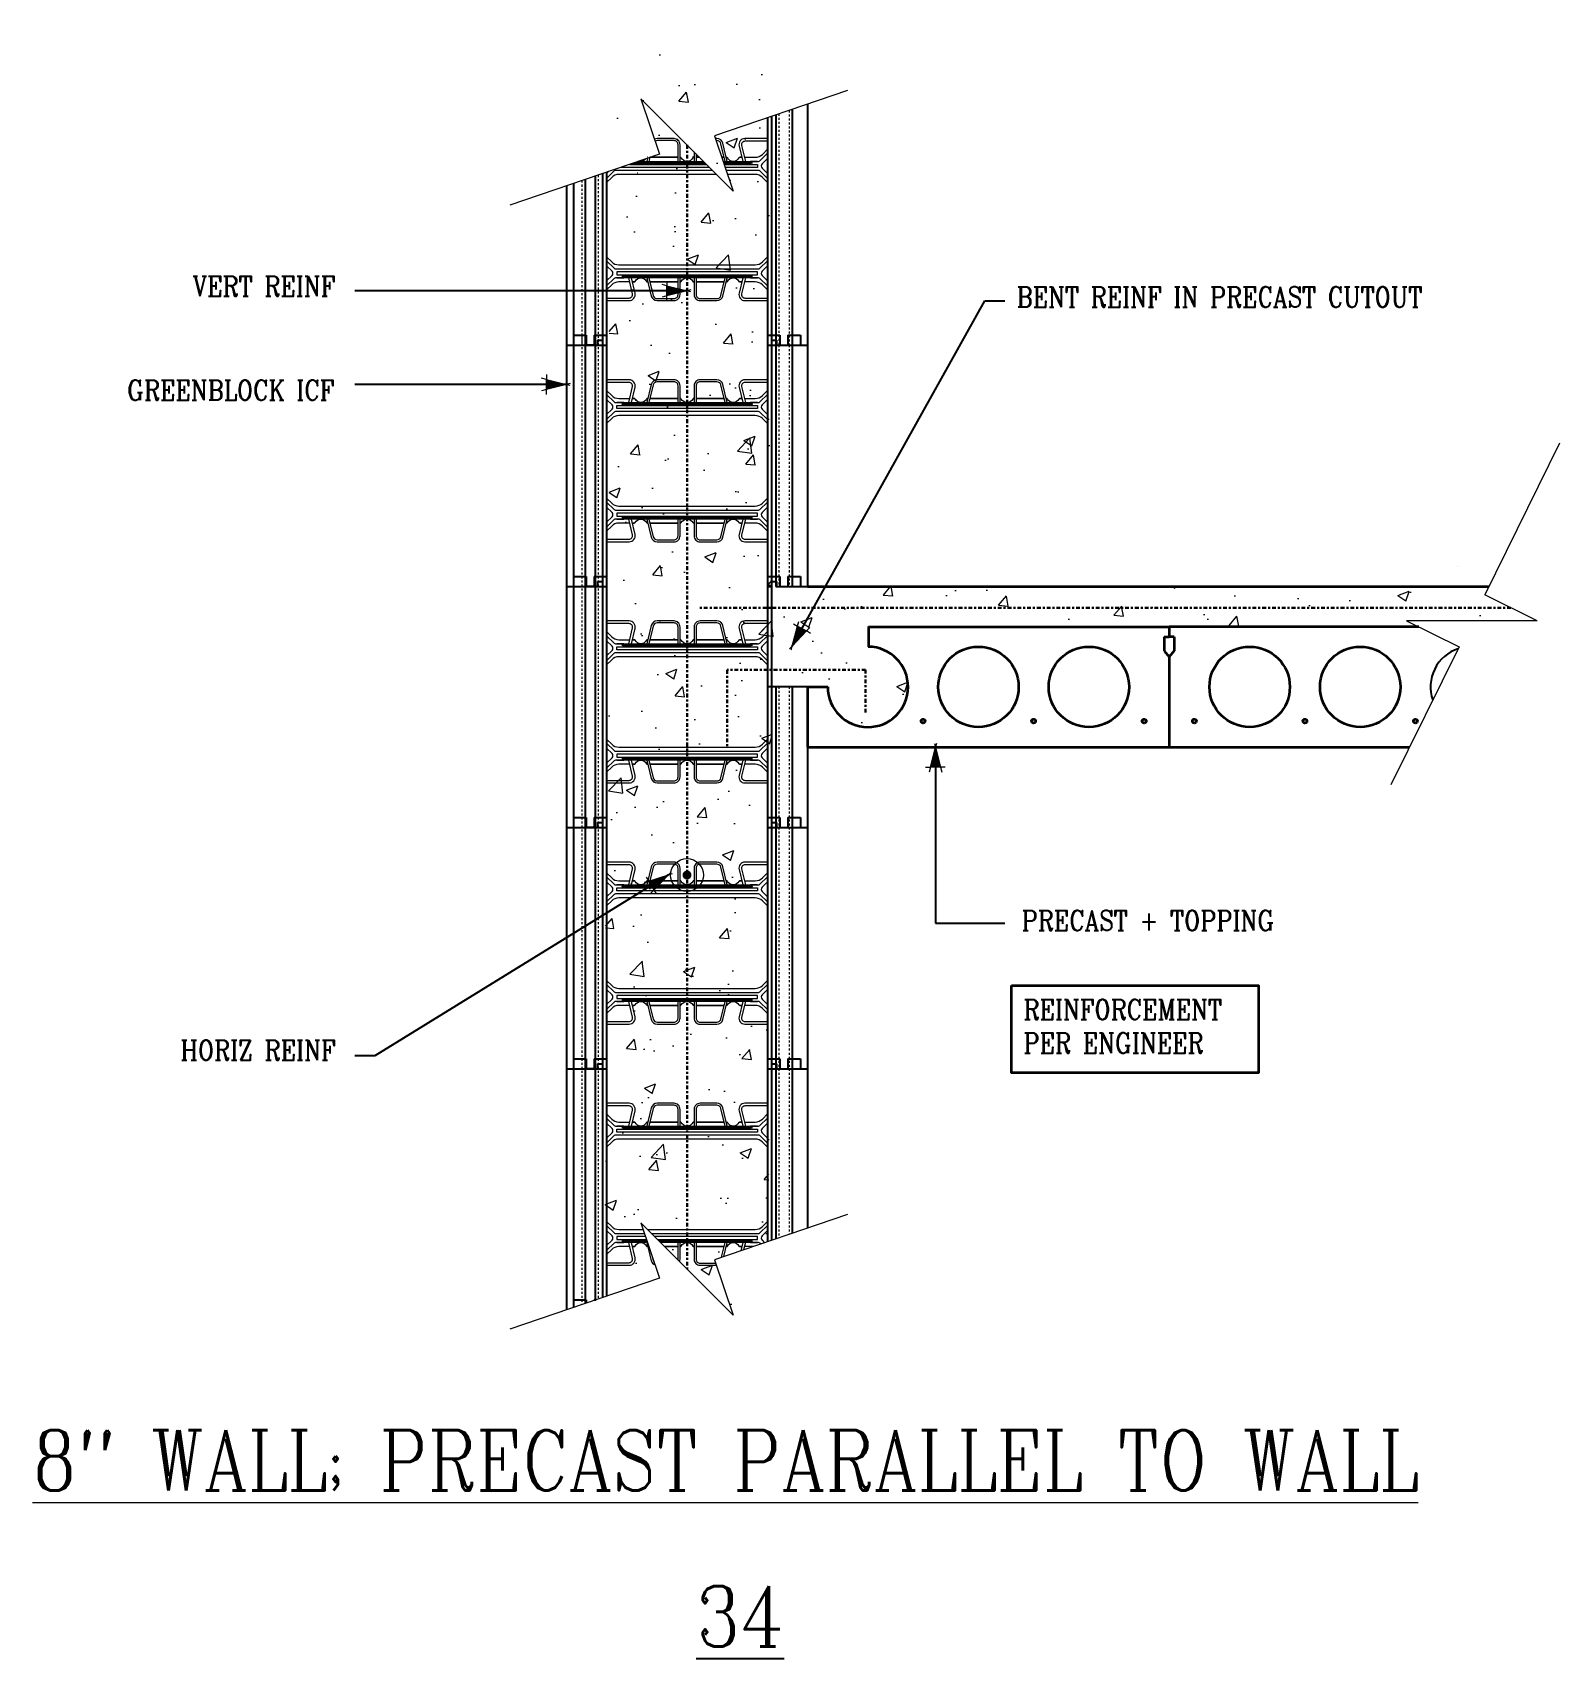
# Model space of a CAD drawing. Header units: inches. Extents: x -212.5 to -136.5, y 341.2 to 422.1.
import ezdxf

# ---------------------------------------------------------------- set-up
doc = ezdxf.new("R2010")
doc.units = ezdxf.units.IN
doc.header["$MEASUREMENT"] = 0
for name, pattern in [('CENTER', [2, 1.25, -0.25, 0.25, -0.25]), ('DASHED2', [0.375, 0.25, -0.125]), ('HIDDEN', [0.375, 0.25, -0.125])]:
    doc.linetypes.add(name, pattern=pattern)
doc.layers.get('Defpoints').update_dxf_attribs({"color": 252})
for name, color, linetype, lineweight in [('A2 Hatch', 8, 'Continuous', 9), ('A4 medium', 7, 'Continuous', 35), ('DETAILS', 7, 'Continuous', 13), ('DIM', 3, 'Continuous', 13), ('REBAR', 2, 'CENTER', 30)]:
    doc.layers.add(name, color=color, linetype=linetype, lineweight=lineweight)
doc.styles.add('ARCTEXT', font='arctext.shx', dxfattribs={"width": 0.85})
doc.styles.add('RomanC', font='romanc.shx', dxfattribs={"width": 0.85, "height": 5})
doc.dimstyles.new('ARCTEXT1-4', dxfattribs={"dimtxt": 4, "dimasz": 2, "dimexe": 2, "dimexo": 2, "dimgap": 2, "dimtad": 1, "dimdec": 4, "dimzin": 3, "dimdsep": 46, "dimlunit": 4, "dimtxsty": 'ARCTEXT', "dimblk": 'ARCHTICK', "dimcen": 2, "dimaunit": 1, "dimadec": 0, "dimazin": 0, "dimtfac": 1, "dimtdec": 4, "dimtmove": 2, "dimatfit": 3, "dimldrblk": 'arrow', "dimfxl": 0, "dimtolj": 1, "dimtzin": 0, "dimarcsym": 0})
pattern_1 = [(50, (-6709.4307, 2209.533), (5.7380815, -0.502017), [0.6, -6.6]), (355, (-6709.431, 2209.533), (-1.1100107, 6.017537), [0.48, -5.28]), (100.4514, (-6708.9526, 2209.491), (4.628075, 5.5155163), [0.5099215, -5.609137]), (46.1842, (-6709.431, 2211.133), (8.5379284, -1.324152), [0.9, -9.9]), (96.6356, (-6708.719, 2211.023), (7.477302, 7.792943), [0.764882, -8.413704]), (351.1842, (-6709.431, 2211.133), (7.477296, 7.792949), [0.72, -7.92]), (21, (-6708.6307, 2210.733), (4.7752564, -3.220951), [0.6, -6.6]), (326, (-6708.631, 2210.733), (1.9465227, 5.8012004), [0.48, -5.28]), (71.4514, (-6708.233, 2210.4646), (6.721781, 2.580244), [0.5099215, -5.609137]), (37.5, (-6709.4307, 2209.533), (0.09727884, 2.6631508), [0, -5.216, 0, -5.36, 0, -5.3]), (7.5, (-6709.4307, 2209.533), (2.1045563, 3.1552937), [0, -3.056, 0, -5.096, 0, -2.02]), (327.5, (-6711.2147, 2209.533), (4.2705795, -0.180439), [0, -2, 0, -6.24, 0, -8.28]), (317.5, (-6712.0147, 2209.533), (4.6654894, 0.8008399), [0, -2.6, 0, -4.144, 0, -5.88])]

# ---------------------------------------------------------------- blocks, each defined once
blk = doc.blocks.new('_ArchTick')
at = {"color": 0, "linetype": 'ByBlock', "const_width": 0.15}
blk.add_lwpolyline([(-0.5, -0.5), (0.5, 0.5)], dxfattribs=at)
blk = doc.blocks.new('arrow')
at = {"layer": 'DIM'}
blk.add_hatch(color=253, dxfattribs=at).paths.add_polyline_path([(-2, 0.5), (-2, -0.5), (0, 0)])
at = {"layer": 'DIM', "lineweight": 9}
for points in [[(-2, 0.98), (-2, 0.5), (-2.47, 0.62)], [(0.37, 0.09), (0, 0)], [(0.37, -0.09), (0, 0)], [(-2, -0.98), (-2, -0.5), (-2.47, -0.62)]]:
    blk.add_lwpolyline(points, dxfattribs=at)
at = {"layer": 'DIM', "lineweight": 15}
blk.add_lwpolyline([(0, 0), (-2, -0.5), (-2, 0.5), (0, 0)], dxfattribs=at)

msp = doc.modelspace()

# ---------------------------------------------------------------- hatches: boundary and pattern name
at = {"layer": 'A2 Hatch', "ltscale": 0.15}
h = msp.add_hatch(dxfattribs=at)
h.set_pattern_fill('AR-CONC', color=256, scale=0.8, style=0)
h.set_pattern_definition(pattern_1)
h.paths.add_polyline_path([(-183.807, 385.904), (-175.736, 385.904), (-175.612, 421.267), (-178.482, 420.293), (-177.546, 417.533), (-182.142, 422.129), (-181.206, 419.369), (-183.812, 418.486)])
h = msp.add_hatch(dxfattribs=at)
h.set_pattern_fill('AR-CONC', color=256, scale=0.8, style=0)
h.set_pattern_definition(pattern_1)
h.paths.add_polyline_path([(-175.87, 394.569), (-183.942, 394.569), (-184.066, 359.206), (-181.196, 360.179), (-182.132, 362.939), (-177.535, 358.343), (-178.472, 361.103), (-175.866, 361.987)])
h = msp.add_hatch(dxfattribs=at)
h.set_pattern_fill('AR-CONC', color=256, scale=0.8, style=0)
h.set_pattern_definition(pattern_1)
edge = h.paths.add_edge_path()
edge.add_line((-175.742, 394.569), (-175.742, 389.569))
edge.add_line((-175.742, 394.569), (-140.039, 394.569))
edge.add_line((-175.742, 389.569), (-173.942, 389.569))
edge.add_line((-173.942, 389.569), (-172.942, 389.569))
edge.add_arc((-170.942, 389.569), 2, 180, 449.35394)
edge.add_line((-170.919, 392.569), (-170.919, 391.569))
edge.add_line((-170.919, 392.558), (-155.942, 392.558))
edge.add_line((-143.524, 392.558), (-155.942, 392.558))
edge.add_line((-144.133, 392.858), (-143.524, 392.558))
edge.add_line((-137.633, 392.858), (-144.133, 392.858))
edge.add_line((-140.246, 394.148), (-137.633, 392.858))
edge.add_line((-140.039, 394.569), (-140.246, 394.148))
h = msp.add_hatch(color=256, dxfattribs=at)
edge = h.paths.add_edge_path()
edge.add_arc((-179.942, 380.208), 0.224, 0, 360)

# ---------------------------------------------------------------- linework, layer by layer
at = {"color": 1}
for p, q in [((-174.707, 418.309), (-174.707, 406.569)), ((-173.942, 418.569), (-173.942, 406.569)), ((-175.942, 417.891), (-175.942, 406.569)), ((-175.742, 417.958), (-175.742, 406.569)), ((-175.527, 418.031), (-175.527, 406.569)), ((-184.142, 415.11), (-184.142, 406.569)), ((-183.942, 415.177), (-183.942, 406.569)), ((-185.942, 414.499), (-185.942, 406.569)), ((-185.592, 414.618), (-185.592, 406.569)), ((-185.017, 414.813), (-185.017, 406.569)), ((-184.517, 414.982), (-184.517, 406.569)), ((-185.592, 407.069), (-184.967, 407.069)), ((-185.592, 407.069), (-185.592, 394.569)), ((-185.017, 407.069), (-185.017, 394.569)), ((-184.967, 407.069), (-184.967, 406.569)), ((-184.567, 407.069), (-184.567, 406.569)), ((-184.567, 407.069), (-183.942, 407.069)), ((-184.517, 407.069), (-184.517, 394.569)), ((-183.942, 407.069), (-183.942, 394.569)), ((-175.942, 407.069), (-175.942, 394.569)), ((-175.942, 407.069), (-175.317, 407.069)), ((-175.317, 407.069), (-175.317, 406.569)), ((-174.917, 407.069), (-174.917, 406.569)), ((-174.917, 407.069), (-174.292, 407.069)), ((-174.292, 407.069), (-174.292, 406.569)), ((-185.942, 406.569), (-183.942, 406.569)), ((-185.942, 406.569), (-185.942, 394.569)), ((-185.942, 406.569), (-184.392, 406.569)), ((-184.517, 406.569), (-185.017, 406.569)), ((-184.392, 406.819), (-184.392, 406.569)), ((-184.392, 406.819), (-184.142, 406.819)), ((-184.142, 406.819), (-184.142, 394.569)), ((-184.142, 406.569), (-183.942, 406.569)), ((-175.942, 406.569), (-173.942, 406.569)), ((-175.942, 406.569), (-175.742, 406.569)), ((-175.742, 406.819), (-175.742, 394.569)), ((-175.742, 406.819), (-175.492, 406.819)), ((-175.527, 406.569), (-173.942, 406.569)), ((-175.527, 406.569), (-175.527, 394.569)), ((-175.492, 406.819), (-175.492, 406.569)), ((-174.707, 406.569), (-174.707, 394.569)), ((-173.942, 406.569), (-173.942, 394.569)), ((-185.592, 395.069), (-184.967, 395.069)), ((-185.592, 395.069), (-184.967, 395.069)), ((-185.592, 395.069), (-185.592, 382.569)), ((-185.017, 395.069), (-185.017, 382.569)), ((-184.967, 395.069), (-184.967, 394.569)), ((-184.967, 395.069), (-184.967, 394.569)), ((-184.567, 395.069), (-184.567, 394.569)), ((-184.567, 395.069), (-183.942, 395.069)), ((-184.567, 395.069), (-184.567, 394.569)), ((-184.567, 395.069), (-183.942, 395.069)), ((-184.517, 395.069), (-184.517, 382.569)), ((-184.392, 394.819), (-184.392, 394.569)), ((-184.392, 394.819), (-184.142, 394.819)), ((-184.392, 394.819), (-184.392, 394.569)), ((-184.392, 394.819), (-184.142, 394.819)), ((-184.142, 394.819), (-184.142, 382.569)), ((-183.942, 395.069), (-183.942, 394.569)), ((-183.942, 395.069), (-183.942, 382.569)), ((-175.942, 395.069), (-175.942, 382.569)), ((-175.942, 395.069), (-175.317, 395.069)), ((-175.742, 394.819), (-175.742, 382.569)), ((-175.742, 394.819), (-175.492, 394.819)), ((-175.492, 394.819), (-175.492, 394.569)), ((-175.317, 395.069), (-175.317, 394.569)), ((-174.917, 395.069), (-174.917, 394.569)), ((-174.917, 395.069), (-174.292, 395.069)), ((-174.292, 395.069), (-174.292, 394.569)), ((-185.942, 394.569), (-183.942, 394.569)), ((-185.942, 394.569), (-183.942, 394.569)), ((-185.942, 394.569), (-184.392, 394.569)), ((-185.942, 394.569), (-185.942, 382.569)), ((-185.942, 394.569), (-184.392, 394.569)), ((-184.517, 394.569), (-185.017, 394.569)), ((-184.517, 394.569), (-185.017, 394.569)), ((-184.142, 394.569), (-183.942, 394.569)), ((-184.142, 394.569), (-183.942, 394.569)), ((-175.942, 394.569), (-175.742, 394.569)), ((-175.527, 394.569), (-173.942, 394.569)), ((-173.942, 389.569), (-175.942, 389.569)), ((-175.527, 389.569), (-175.527, 382.569)), ((-174.707, 389.569), (-174.707, 382.569)), ((-173.942, 389.569), (-173.942, 382.569)), ((-185.592, 383.069), (-184.967, 383.069)), ((-185.592, 383.069), (-185.592, 370.569)), ((-185.592, 383.069), (-184.967, 383.069)), ((-185.017, 383.069), (-185.017, 370.569)), ((-184.967, 383.069), (-184.967, 382.569)), ((-184.967, 383.069), (-184.967, 382.569)), ((-184.567, 383.069), (-184.567, 382.569)), ((-184.567, 383.069), (-183.942, 383.069)), ((-184.567, 383.069), (-184.567, 382.569)), ((-184.567, 383.069), (-183.942, 383.069)), ((-184.517, 383.069), (-184.517, 370.569)), ((-184.392, 382.819), (-184.392, 382.569)), ((-184.392, 382.819), (-184.142, 382.819)), ((-184.392, 382.819), (-184.392, 382.569)), ((-184.392, 382.819), (-184.142, 382.819)), ((-184.142, 382.819), (-184.142, 370.569)), ((-183.942, 383.069), (-183.942, 370.569)), ((-175.942, 383.069), (-175.942, 370.569)), ((-175.942, 383.069), (-175.317, 383.069)), ((-175.942, 383.069), (-175.317, 383.069)), ((-175.742, 382.819), (-175.742, 370.569)), ((-175.742, 382.819), (-175.492, 382.819)), ((-175.742, 382.819), (-175.492, 382.819)), ((-175.492, 382.819), (-175.492, 382.569)), ((-175.492, 382.819), (-175.492, 382.569)), ((-175.317, 383.069), (-175.317, 382.569)), ((-175.317, 383.069), (-175.317, 382.569)), ((-174.917, 383.069), (-174.917, 382.569)), ((-174.917, 383.069), (-174.292, 383.069)), ((-174.917, 383.069), (-174.917, 382.569)), ((-174.917, 383.069), (-174.292, 383.069)), ((-174.292, 383.069), (-174.292, 382.569)), ((-174.292, 383.069), (-174.292, 382.569)), ((-185.942, 382.569), (-183.942, 382.569)), ((-185.942, 382.569), (-185.942, 370.569)), ((-185.942, 382.569), (-184.392, 382.569)), ((-185.942, 382.569), (-183.942, 382.569)), ((-185.942, 382.569), (-184.392, 382.569)), ((-184.517, 382.569), (-185.017, 382.569)), ((-184.517, 382.569), (-185.017, 382.569)), ((-184.142, 382.569), (-183.942, 382.569)), ((-184.142, 382.569), (-183.942, 382.569)), ((-175.942, 382.569), (-173.942, 382.569)), ((-175.942, 382.569), (-175.742, 382.569)), ((-175.942, 382.569), (-173.942, 382.569)), ((-175.942, 382.569), (-175.742, 382.569)), ((-175.527, 382.569), (-173.942, 382.569)), ((-175.527, 382.569), (-175.527, 370.569)), ((-175.527, 382.569), (-173.942, 382.569)), ((-174.707, 382.569), (-174.707, 370.569)), ((-173.942, 382.569), (-173.942, 370.569)), ((-185.942, 370.569), (-183.942, 370.569)), ((-185.942, 370.569), (-185.942, 358.569)), ((-185.942, 370.569), (-184.392, 370.569)), ((-185.592, 371.069), (-184.967, 371.069)), ((-185.592, 371.069), (-185.592, 358.688)), ((-185.017, 371.069), (-185.017, 358.883)), ((-184.517, 370.569), (-185.017, 370.569)), ((-184.967, 371.069), (-184.967, 370.569)), ((-184.567, 371.069), (-184.567, 370.569)), ((-184.567, 371.069), (-183.942, 371.069)), ((-184.517, 371.069), (-184.517, 359.052)), ((-184.392, 370.819), (-184.392, 370.569)), ((-184.392, 370.819), (-184.142, 370.819)), ((-184.142, 370.819), (-184.142, 359.179)), ((-184.142, 370.569), (-183.942, 370.569)), ((-183.942, 371.069), (-183.942, 359.247)), ((-175.942, 371.069), (-175.942, 361.96)), ((-175.942, 371.069), (-175.317, 371.069)), ((-175.942, 370.569), (-173.942, 370.569)), ((-175.942, 370.569), (-175.742, 370.569)), ((-175.742, 370.819), (-175.742, 362.028)), ((-175.742, 370.819), (-175.492, 370.819)), ((-175.527, 370.569), (-173.942, 370.569)), ((-175.527, 370.569), (-175.527, 362.101)), ((-175.492, 370.819), (-175.492, 370.569)), ((-175.317, 371.069), (-175.317, 370.569)), ((-174.917, 371.069), (-174.917, 370.569)), ((-174.917, 371.069), (-174.292, 371.069)), ((-174.707, 370.569), (-174.707, 362.379)), ((-174.292, 371.069), (-174.292, 370.569)), ((-173.942, 370.569), (-173.942, 362.639)), ((-185.592, 359.069), (-184.967, 359.069)), ((-184.967, 359.069), (-184.967, 358.9)), ((-184.567, 359.069), (-184.567, 359.035)), ((-184.567, 359.069), (-184.467, 359.069))]:
    msp.add_line(p, q, dxfattribs=at)
at = {"color": 1, "linetype": 'HIDDEN', "ltscale": 0.02}
for p, q in [((-185.592, 407.069), (-184.967, 407.069)), ((-184.967, 407.069), (-184.967, 406.569)), ((-184.567, 407.069), (-184.567, 406.569)), ((-184.567, 407.069), (-183.942, 407.069)), ((-175.942, 407.069), (-175.317, 407.069)), ((-175.317, 407.069), (-175.317, 406.569)), ((-174.917, 407.069), (-174.917, 406.569)), ((-174.917, 407.069), (-174.292, 407.069)), ((-174.292, 407.069), (-174.292, 406.569)), ((-185.592, 395.069), (-184.967, 395.069)), ((-185.592, 395.069), (-185.592, 394.569)), ((-185.592, 395.069), (-184.967, 395.069)), ((-184.967, 395.069), (-184.967, 394.569)), ((-184.967, 395.069), (-184.967, 394.569)), ((-184.567, 395.069), (-184.567, 394.569)), ((-184.567, 395.069), (-183.942, 395.069)), ((-184.567, 395.069), (-184.567, 394.569)), ((-184.567, 395.069), (-183.942, 395.069)), ((-185.592, 383.069), (-184.967, 383.069)), ((-185.592, 383.069), (-184.967, 383.069)), ((-184.967, 383.069), (-184.967, 382.569)), ((-184.967, 383.069), (-184.967, 382.569)), ((-184.567, 383.069), (-184.567, 382.569)), ((-184.567, 383.069), (-183.942, 383.069)), ((-184.567, 383.069), (-184.567, 382.569)), ((-184.567, 383.069), (-183.942, 383.069)), ((-175.942, 383.069), (-175.317, 383.069)), ((-175.942, 383.069), (-175.317, 383.069)), ((-175.317, 383.069), (-175.317, 382.569)), ((-175.317, 383.069), (-175.317, 382.569)), ((-174.917, 383.069), (-174.917, 382.569)), ((-174.917, 383.069), (-174.292, 383.069)), ((-174.917, 383.069), (-174.917, 382.569)), ((-174.917, 383.069), (-174.292, 383.069)), ((-174.292, 383.069), (-174.292, 382.569)), ((-174.292, 383.069), (-174.292, 382.569)), ((-185.592, 371.069), (-184.967, 371.069)), ((-184.967, 371.069), (-184.967, 370.569)), ((-184.567, 371.069), (-184.567, 370.569)), ((-184.567, 371.069), (-183.942, 371.069)), ((-175.942, 371.069), (-175.317, 371.069)), ((-175.317, 371.069), (-175.317, 370.569)), ((-174.917, 371.069), (-174.917, 370.569)), ((-174.917, 371.069), (-174.292, 371.069)), ((-174.292, 371.069), (-174.292, 370.569)), ((-185.592, 359.069), (-184.967, 359.069)), ((-184.967, 359.069), (-184.967, 358.9)), ((-184.567, 359.069), (-184.567, 359.035)), ((-184.567, 359.069), (-184.467, 359.069))]:
    msp.add_line(p, q, dxfattribs=at)
at = {"ltscale": 0.15}
for p, q in [((-184.967, 406.569), (-184.567, 406.569)), ((-184.967, 394.569), (-184.567, 394.569)), ((-184.967, 394.569), (-184.567, 394.569)), ((-184.967, 382.569), (-184.567, 382.569)), ((-184.967, 382.569), (-184.567, 382.569)), ((-184.967, 370.569), (-184.567, 370.569))]:
    msp.add_line(p, q, dxfattribs=at)
msp.add_arc((-140.942, 389.569), 2, 108.28713, 199.18084, dxfattribs=at)
at = {"layer": 'A2 Hatch', "linetype": 'DASHED2', "ltscale": 0.15}
for p, q in [((-175.367, 418.086), (-175.367, 406.569)), ((-174.867, 418.255), (-174.867, 406.569)), ((-185.177, 414.759), (-185.177, 406.569)), ((-184.357, 415.037), (-184.357, 406.569)), ((-185.177, 407.069), (-185.177, 394.569)), ((-184.357, 407.069), (-184.357, 394.569)), ((-175.367, 406.569), (-175.367, 394.569)), ((-174.867, 406.569), (-174.867, 394.569)), ((-185.177, 395.069), (-185.177, 382.569)), ((-184.357, 395.069), (-184.357, 382.569)), ((-175.367, 389.569), (-175.367, 382.569)), ((-174.867, 389.569), (-174.867, 382.569)), ((-185.177, 383.069), (-185.177, 370.569)), ((-184.357, 383.069), (-184.357, 370.569)), ((-175.367, 382.569), (-175.367, 370.569)), ((-174.867, 382.569), (-174.867, 370.569)), ((-185.177, 371.069), (-185.177, 358.828)), ((-184.357, 371.069), (-184.357, 359.106)), ((-175.367, 370.569), (-175.367, 362.155)), ((-174.867, 370.569), (-174.867, 362.325))]:
    msp.add_line(p, q, dxfattribs=at)
at = {"layer": 'A2 Hatch', "ltscale": 0.15}
msp.add_circle((-179.942, 380.208), 0.816, dxfattribs=at)
at = {"layer": 'A4 medium', "ltscale": 0.15}
for p, q in [((-141.615, 395.569), (-141.615, 395.569)), ((-173.942, 394.569), (-140.039, 394.569)), ((-170.919, 392.569), (-170.919, 391.569)), ((-170.919, 392.558), (-155.942, 392.558)), ((-155.942, 392.558), (-155.942, 392.058)), ((-143.524, 392.558), (-155.942, 392.558)), ((-155.942, 392.558), (-155.942, 392.058)), ((-156.192, 392.058), (-155.942, 392.058)), ((-156.192, 392.058), (-156.192, 391.369)), ((-155.692, 392.058), (-155.942, 392.058)), ((-155.692, 392.058), (-155.692, 391.369)), ((-156.192, 391.369), (-155.942, 391.069)), ((-155.692, 391.369), (-155.942, 391.069)), ((-155.942, 391.069), (-155.942, 386.569)), ((-155.942, 391.069), (-155.942, 386.569)), ((-173.942, 389.569), (-172.942, 389.569)), ((-173.942, 389.569), (-173.942, 386.569)), ((-173.942, 386.569), (-143.987, 386.569))]:
    msp.add_line(p, q, dxfattribs=at)
msp.add_lwpolyline([(-163.798, 374.703), (-151.503, 374.703), (-151.503, 370.361), (-163.798, 370.361)], close=True, dxfattribs=at)
for centre, radius in [((-165.442, 389.569), 2), ((-159.942, 389.569), 2), ((-151.942, 389.569), 2), ((-146.442, 389.569), 2), ((-168.192, 387.867), 0.1), ((-162.692, 387.867), 0.1), ((-157.192, 387.867), 0.1), ((-154.692, 387.867), 0.1), ((-149.192, 387.867), 0.1), ((-143.692, 387.867), 0.1)]:
    msp.add_circle(centre, radius, dxfattribs=at)
msp.add_arc((-170.942, 389.569), 2, 180, 89.35394, dxfattribs=at)
at = {"layer": 'DETAILS', "color": 6, "lineweight": 20}
for p, q in [((-179.493, 415.919), (-179.326, 415.919)), ((-179.326, 415.919), (-179.493, 415.919)), ((-178.093, 415.919), (-178.214, 415.919)), ((-178.214, 415.919), (-178.093, 415.919)), ((-180.39, 361.719), (-181.057, 361.719)), ((-181.057, 361.719), (-180.39, 361.719))]:
    msp.add_line(p, q, dxfattribs=at)
for points in [[(-180.29, 415.719), (-180.29, 416.549, 0.414214), (-180.59, 416.849), (-181.432, 416.849, 0.108366), (-181.558, 416.821, 0.108366)], [(-180.39, 415.719), (-180.39, 416.549, 0.414214), (-180.59, 416.749), (-181.432, 416.749, 0.121733), (-181.525, 416.726, 0.121733)], [(-177.942, 415.719), (-178.159, 416.619, 0.346495), (-178.451, 416.849), (-178.53, 416.849)], [(-178.045, 415.719), (-178.257, 416.596, 0.346495), (-178.451, 416.749), (-178.496, 416.749)], [(-175.942, 416.849), (-177.062, 416.849, 0.485338), (-177.354, 416.479), (-177.171, 415.719)], [(-175.942, 416.719), (-177.062, 416.719, 0.485338), (-177.228, 416.509), (-177.037, 415.719), (-176.441, 415.719), (-176.691, 415.719), (-176.791, 415.719)], [(-182.345, 415.719), (-179.942, 415.719, -0.279322), (-180.227, 415.892, 0.279322), (-180.272, 415.919)], [(-179.611, 415.919, 0.279322), (-179.656, 415.892, -0.279322), (-179.942, 415.719), (-179.126, 415.719)], [(-178.146, 415.719), (-176.382, 415.719, 0.198912), (-176.312, 415.748), (-175.942, 416.118)], [(-177.312, 415.919), (-177.219, 415.919), (-177.312, 415.919, 0.279322), (-177.356, 415.892, -0.605918), (-177.928, 415.892, 0.279322), (-177.972, 415.919)], [(-177.085, 415.919), (-176.548, 415.919, 0.198912), (-176.194, 416.065), (-175.942, 416.318)], [(-175.942, 415.868), (-176.21, 415.6, 0.414214), (-176.21, 415.388), (-175.942, 415.119)], [(-178.676, 415.269), (-179.942, 415.269), (-183.501, 415.269, 0.198912), (-183.571, 415.24), (-183.942, 414.869)], [(-178.476, 415.069), (-179.942, 415.069), (-183.335, 415.069, 0.198912), (-183.689, 414.922), (-183.942, 414.669)], [(-181.989, 415.839, -0.291642), (-182.318, 415.728)], [(-178.112, 415.619), (-176.791, 415.619), (-176.693, 415.641, 0.780776), (-176.693, 415.647), (-176.791, 415.669), (-178.129, 415.669)], [(-175.942, 414.869), (-176.312, 415.24, 0.198912), (-176.382, 415.269), (-177.994, 415.269)], [(-175.942, 414.669), (-176.194, 414.922, 0.198912), (-176.548, 415.069), (-177.926, 415.069)], [(-183.942, 410.968), (-183.689, 410.715, 0.198912), (-183.335, 410.569), (-179.942, 410.569), (-176.548, 410.569, 0.198912), (-176.194, 410.715), (-175.942, 410.968)], [(-183.942, 410.768), (-183.571, 410.398, 0.198912), (-183.501, 410.369), (-179.942, 410.369), (-176.382, 410.369, 0.198912), (-176.312, 410.398), (-175.942, 410.768)], [(-183.942, 409.769), (-183.673, 410.038, 0.414214), (-183.673, 410.25), (-183.942, 410.518)], [(-175.942, 410.518), (-176.21, 410.25, 0.414214), (-176.21, 410.038), (-175.942, 409.769)], [(-180.272, 409.719, 0.279322), (-180.227, 409.746, -0.279322), (-179.942, 409.919), (-183.501, 409.919, 0.198912), (-183.571, 409.89), (-183.942, 409.519)], [(-183.942, 408.919), (-182.821, 408.919, 0.485338), (-182.656, 409.129), (-182.846, 409.919), (-183.442, 409.919), (-183.192, 409.919), (-183.092, 409.919)], [(-183.942, 408.789), (-182.821, 408.789, 0.485338), (-182.529, 409.159), (-182.712, 409.919)], [(-182.798, 409.719), (-183.335, 409.719, 0.198912), (-183.689, 409.572), (-183.942, 409.319)], [(-182.571, 409.719), (-182.664, 409.719), (-182.571, 409.719, 0.279322), (-182.527, 409.746, -0.605918), (-181.955, 409.746, 0.279322), (-181.911, 409.719)], [(-181.941, 409.919), (-181.724, 409.019, 0.346495), (-181.432, 408.789), (-180.59, 408.789, 0.414214), (-180.29, 409.089), (-180.29, 409.919)], [(-181.838, 409.919), (-181.627, 409.042, 0.346495), (-181.432, 408.889), (-180.59, 408.889, 0.414214), (-180.39, 409.089), (-180.39, 409.919)], [(-175.942, 409.519), (-176.312, 409.89, 0.198912), (-176.382, 409.919), (-179.942, 409.919, -0.279322), (-179.656, 409.746, 0.279322), (-179.611, 409.719)], [(-179.593, 409.919), (-179.593, 409.089, 0.414214), (-179.293, 408.789), (-178.451, 408.789, 0.346495), (-178.159, 409.019), (-177.942, 409.919)], [(-179.493, 409.919), (-179.493, 409.089, 0.414214), (-179.293, 408.889), (-178.451, 408.889, 0.346495), (-178.257, 409.042), (-178.045, 409.919)], [(-177.972, 409.719, 0.279322), (-177.928, 409.746, -0.605918), (-177.356, 409.746, 0.279322), (-177.312, 409.719), (-177.219, 409.719), (-177.312, 409.719)], [(-177.171, 409.919), (-177.354, 409.159, 0.485338), (-177.062, 408.789), (-175.942, 408.789)], [(-176.791, 409.919), (-176.691, 409.919), (-176.441, 409.919), (-177.037, 409.919), (-177.228, 409.129, 0.485338), (-177.062, 408.919), (-175.942, 408.919)], [(-175.942, 409.319), (-176.194, 409.572, 0.198912), (-176.548, 409.719), (-177.085, 409.719)], [(-182.712, 403.719), (-182.529, 404.479, 0.485338), (-182.821, 404.849), (-183.942, 404.849)], [(-183.092, 403.719), (-183.192, 403.719), (-183.442, 403.719), (-182.846, 403.719), (-182.656, 404.509, 0.485338), (-182.821, 404.719), (-183.942, 404.719)], [(-180.29, 403.719), (-180.29, 404.549, 0.414214), (-180.59, 404.849), (-181.432, 404.849, 0.346495), (-181.724, 404.619), (-181.941, 403.719)], [(-180.39, 403.719), (-180.39, 404.549, 0.414214), (-180.59, 404.749), (-181.432, 404.749, 0.346495), (-181.627, 404.596), (-181.838, 403.719)], [(-177.942, 403.719), (-178.159, 404.619, 0.346495), (-178.451, 404.849), (-179.293, 404.849, 0.414214), (-179.593, 404.549), (-179.593, 403.719)], [(-178.045, 403.719), (-178.257, 404.596, 0.346495), (-178.451, 404.749), (-179.293, 404.749, 0.414214), (-179.493, 404.549), (-179.493, 403.719)], [(-175.942, 404.849), (-177.062, 404.849, 0.485338), (-177.354, 404.479), (-177.171, 403.719)], [(-175.942, 404.719), (-177.062, 404.719, 0.485338), (-177.228, 404.509), (-177.037, 403.719), (-176.441, 403.719), (-176.691, 403.719), (-176.791, 403.719)], [(-183.942, 404.318), (-183.689, 404.065, 0.198912), (-183.335, 403.919), (-182.798, 403.919)], [(-183.942, 404.118), (-183.571, 403.748, 0.198912), (-183.501, 403.719), (-179.942, 403.719, -0.279322), (-180.227, 403.892, 0.279322), (-180.272, 403.919)], [(-183.942, 403.119), (-183.673, 403.388, 0.414214), (-183.673, 403.6), (-183.942, 403.868)], [(-181.911, 403.919, 0.279322), (-181.955, 403.892, -0.605918), (-182.527, 403.892, 0.279322), (-182.571, 403.919), (-182.664, 403.919), (-182.571, 403.919)], [(-179.611, 403.919, 0.279322), (-179.656, 403.892, -0.279322), (-179.942, 403.719), (-176.382, 403.719, 0.198912), (-176.312, 403.748), (-175.942, 404.118)], [(-177.312, 403.919), (-177.219, 403.919), (-177.312, 403.919, 0.279322), (-177.356, 403.892, -0.605918), (-177.928, 403.892, 0.279322), (-177.972, 403.919)], [(-177.085, 403.919), (-176.548, 403.919, 0.198912), (-176.194, 404.065), (-175.942, 404.318)], [(-175.942, 403.868), (-176.21, 403.6, 0.414214), (-176.21, 403.388), (-175.942, 403.119)], [(-175.942, 402.869), (-176.312, 403.24, 0.198912), (-176.382, 403.269), (-179.942, 403.269), (-183.501, 403.269, 0.198912), (-183.571, 403.24), (-183.942, 402.869)], [(-175.942, 402.669), (-176.194, 402.922, 0.198912), (-176.548, 403.069), (-179.942, 403.069), (-183.335, 403.069, 0.198912), (-183.689, 402.922), (-183.942, 402.669)], [(-183.942, 398.968), (-183.689, 398.715, 0.198912), (-183.335, 398.569), (-179.942, 398.569), (-176.548, 398.569, 0.198912), (-176.194, 398.715), (-175.942, 398.968)], [(-183.942, 398.768), (-183.571, 398.398, 0.198912), (-183.501, 398.369), (-179.942, 398.369), (-176.382, 398.369, 0.198912), (-176.312, 398.398), (-175.942, 398.768)], [(-183.942, 397.769), (-183.673, 398.038, 0.414214), (-183.673, 398.25), (-183.942, 398.518)], [(-175.942, 398.518), (-176.21, 398.25, 0.414214), (-176.21, 398.038), (-175.942, 397.769)], [(-180.272, 397.719, 0.279322), (-180.227, 397.746, -0.279322), (-179.942, 397.919), (-183.501, 397.919, 0.198912), (-183.571, 397.89), (-183.942, 397.519)], [(-183.942, 396.919), (-182.821, 396.919, 0.485338), (-182.656, 397.129), (-182.846, 397.919), (-183.442, 397.919), (-183.192, 397.919), (-183.092, 397.919)], [(-183.942, 396.789), (-182.821, 396.789, 0.485338), (-182.529, 397.159), (-182.712, 397.919)], [(-182.798, 397.719), (-183.335, 397.719, 0.198912), (-183.689, 397.572), (-183.942, 397.319)], [(-182.571, 397.719), (-182.664, 397.719), (-182.571, 397.719, 0.279322), (-182.527, 397.746, -0.605918), (-181.955, 397.746, 0.279322), (-181.911, 397.719)], [(-181.941, 397.919), (-181.724, 397.019, 0.346495), (-181.432, 396.789), (-180.59, 396.789, 0.414214), (-180.29, 397.089), (-180.29, 397.919)], [(-181.838, 397.919), (-181.627, 397.042, 0.346495), (-181.432, 396.889), (-180.59, 396.889, 0.414214), (-180.39, 397.089), (-180.39, 397.919)], [(-175.942, 397.519), (-176.312, 397.89, 0.198912), (-176.382, 397.919), (-179.942, 397.919, -0.279322), (-179.656, 397.746, 0.279322), (-179.611, 397.719)], [(-179.593, 397.919), (-179.593, 397.089, 0.414214), (-179.293, 396.789), (-178.451, 396.789, 0.346495), (-178.159, 397.019), (-177.942, 397.919)], [(-179.493, 397.919), (-179.493, 397.089, 0.414214), (-179.293, 396.889), (-178.451, 396.889, 0.346495), (-178.257, 397.042), (-178.045, 397.919)], [(-177.972, 397.719, 0.279322), (-177.928, 397.746, -0.605918), (-177.356, 397.746, 0.279322), (-177.312, 397.719), (-177.219, 397.719), (-177.312, 397.719)], [(-177.171, 397.919), (-177.354, 397.159, 0.485338), (-177.062, 396.789), (-175.942, 396.789)], [(-176.791, 397.919), (-176.691, 397.919), (-176.441, 397.919), (-177.037, 397.919), (-177.228, 397.129, 0.485338), (-177.062, 396.919), (-175.942, 396.919)], [(-175.942, 397.319), (-176.194, 397.572, 0.198912), (-176.548, 397.719), (-177.085, 397.719)], [(-182.712, 391.719), (-182.529, 392.479, 0.485338), (-182.821, 392.849), (-183.942, 392.849)], [(-183.092, 391.719), (-183.192, 391.719), (-183.442, 391.719), (-182.846, 391.719), (-182.656, 392.509, 0.485338), (-182.821, 392.719), (-183.942, 392.719)], [(-180.29, 391.719), (-180.29, 392.549, 0.414214), (-180.59, 392.849), (-181.432, 392.849, 0.346495), (-181.724, 392.619), (-181.941, 391.719)], [(-180.39, 391.719), (-180.39, 392.549, 0.414214), (-180.59, 392.749), (-181.432, 392.749, 0.346495), (-181.627, 392.596), (-181.838, 391.719)], [(-177.942, 391.719), (-178.159, 392.619, 0.346495), (-178.451, 392.849), (-179.293, 392.849, 0.414214), (-179.593, 392.549), (-179.593, 391.719)], [(-178.045, 391.719), (-178.257, 392.596, 0.346495), (-178.451, 392.749), (-179.293, 392.749, 0.414214), (-179.493, 392.549), (-179.493, 391.719)], [(-175.942, 392.849), (-177.062, 392.849, 0.485338), (-177.354, 392.479), (-177.171, 391.719)], [(-175.942, 392.719), (-177.062, 392.719, 0.485338), (-177.228, 392.509), (-177.037, 391.719), (-176.441, 391.719), (-176.691, 391.719), (-176.791, 391.719)], [(-183.942, 392.318), (-183.689, 392.065, 0.198912), (-183.335, 391.919), (-182.798, 391.919)], [(-183.942, 392.118), (-183.571, 391.748, 0.198912), (-183.501, 391.719), (-179.942, 391.719, -0.279322), (-180.227, 391.892, 0.279322), (-180.272, 391.919)], [(-183.942, 391.119), (-183.673, 391.388, 0.414214), (-183.673, 391.6), (-183.942, 391.868)], [(-181.911, 391.919, 0.279322), (-181.955, 391.892, -0.605918), (-182.527, 391.892, 0.279322), (-182.571, 391.919), (-182.664, 391.919), (-182.571, 391.919)], [(-179.611, 391.919, 0.279322), (-179.656, 391.892, -0.279322), (-179.942, 391.719), (-176.382, 391.719, 0.198912), (-176.312, 391.748), (-175.942, 392.118)], [(-177.312, 391.919), (-177.219, 391.919), (-177.312, 391.919, 0.279322), (-177.356, 391.892, -0.605918), (-177.928, 391.892, 0.279322), (-177.972, 391.919)], [(-177.085, 391.919), (-176.548, 391.919, 0.198912), (-176.194, 392.065), (-175.942, 392.318)], [(-175.942, 391.868), (-176.21, 391.6, 0.414214), (-176.21, 391.388), (-175.942, 391.119)], [(-175.942, 390.869), (-176.312, 391.24, 0.198912), (-176.382, 391.269), (-179.942, 391.269), (-183.501, 391.269, 0.198912), (-183.571, 391.24), (-183.942, 390.869)], [(-175.942, 390.669), (-176.194, 390.922, 0.198912), (-176.548, 391.069), (-179.942, 391.069), (-183.335, 391.069, 0.198912), (-183.689, 390.922), (-183.942, 390.669)], [(-183.942, 386.968), (-183.689, 386.715, 0.198912), (-183.335, 386.569), (-179.942, 386.569), (-176.548, 386.569, 0.198912), (-176.194, 386.715), (-175.942, 386.968)], [(-183.942, 386.768), (-183.571, 386.398, 0.198912), (-183.501, 386.369), (-179.942, 386.369), (-176.382, 386.369, 0.198912), (-176.312, 386.398), (-175.942, 386.768)], [(-183.942, 385.769), (-183.673, 386.038, 0.414214), (-183.673, 386.25), (-183.942, 386.518)], [(-180.272, 385.719, 0.279322), (-180.227, 385.746, -0.279322), (-179.942, 385.919), (-183.501, 385.919, 0.198912), (-183.571, 385.89), (-183.942, 385.519)], [(-183.942, 384.919), (-182.821, 384.919, 0.485338), (-182.656, 385.129), (-182.846, 385.919), (-183.442, 385.919), (-183.192, 385.919), (-183.092, 385.919)], [(-183.942, 384.789), (-182.821, 384.789, 0.485338), (-182.529, 385.159), (-182.712, 385.919)], [(-182.571, 385.719), (-182.664, 385.719), (-182.571, 385.719, 0.279322), (-182.527, 385.746, -0.605918), (-181.955, 385.746, 0.279322), (-181.911, 385.719)], [(-181.941, 385.919), (-181.724, 385.019, 0.346495), (-181.432, 384.789), (-180.59, 384.789, 0.414214), (-180.29, 385.089), (-180.29, 385.919)], [(-181.838, 385.919), (-181.627, 385.042, 0.346495), (-181.432, 384.889), (-180.59, 384.889, 0.414214), (-180.39, 385.089), (-180.39, 385.919)], [(-175.942, 385.519), (-176.312, 385.89, 0.198912), (-176.382, 385.919), (-179.942, 385.919, -0.279322), (-179.656, 385.746, 0.279322), (-179.611, 385.719)], [(-179.593, 385.919), (-179.593, 385.089, 0.414214), (-179.293, 384.789), (-178.451, 384.789, 0.346495), (-178.159, 385.019), (-177.942, 385.919)], [(-179.493, 385.919), (-179.493, 385.089, 0.414214), (-179.293, 384.889), (-178.451, 384.889, 0.346495), (-178.257, 385.042), (-178.045, 385.919)], [(-177.972, 385.719, 0.279322), (-177.928, 385.746, -0.605918), (-177.356, 385.746, 0.279322), (-177.312, 385.719), (-177.219, 385.719), (-177.312, 385.719)], [(-177.171, 385.919), (-177.354, 385.159, 0.485338), (-177.062, 384.789), (-175.942, 384.789)], [(-176.791, 385.919), (-176.691, 385.919), (-176.441, 385.919), (-177.037, 385.919), (-177.228, 385.129, 0.485338), (-177.062, 384.919), (-175.942, 384.919)], [(-175.942, 386.518), (-176.21, 386.25, 0.414214), (-176.21, 386.038), (-175.942, 385.769)], [(-182.798, 385.719), (-183.335, 385.719, 0.198912), (-183.689, 385.572), (-183.942, 385.319)], [(-175.942, 385.319), (-176.194, 385.572, 0.198912), (-176.548, 385.719), (-177.085, 385.719)], [(-182.712, 379.719), (-182.529, 380.479, 0.485338), (-182.821, 380.849), (-183.942, 380.849)], [(-183.092, 379.719), (-183.192, 379.719), (-183.442, 379.719), (-182.846, 379.719), (-182.656, 380.509, 0.485338), (-182.821, 380.719), (-183.942, 380.719)], [(-183.942, 380.318), (-183.689, 380.065, 0.198912), (-183.335, 379.919), (-182.798, 379.919)], [(-180.29, 379.719), (-180.29, 380.549, 0.414214), (-180.59, 380.849), (-181.432, 380.849, 0.346495), (-181.724, 380.619), (-181.941, 379.719)], [(-180.39, 379.719), (-180.39, 380.549, 0.414214), (-180.59, 380.749), (-181.432, 380.749, 0.346495), (-181.627, 380.596), (-181.838, 379.719)], [(-177.942, 379.719), (-178.159, 380.619, 0.346495), (-178.451, 380.849), (-179.293, 380.849, 0.414214), (-179.593, 380.549), (-179.593, 379.719)], [(-178.045, 379.719), (-178.257, 380.596, 0.346495), (-178.451, 380.749), (-179.293, 380.749, 0.414214), (-179.493, 380.549), (-179.493, 379.719)], [(-175.942, 380.849), (-177.062, 380.849, 0.485338), (-177.354, 380.479), (-177.171, 379.719)], [(-175.942, 380.719), (-177.062, 380.719, 0.485338), (-177.228, 380.509), (-177.037, 379.719), (-176.441, 379.719), (-176.691, 379.719), (-176.791, 379.719)], [(-177.085, 379.919), (-176.548, 379.919, 0.198912), (-176.194, 380.065), (-175.942, 380.318)], [(-183.942, 380.118), (-183.571, 379.748, 0.198912), (-183.501, 379.719), (-179.942, 379.719, -0.279322), (-180.227, 379.892, 0.279322), (-180.272, 379.919)], [(-183.942, 379.119), (-183.673, 379.388, 0.414214), (-183.673, 379.6), (-183.942, 379.868)], [(-181.911, 379.919, 0.279322), (-181.955, 379.892, -0.605918), (-182.527, 379.892, 0.279322), (-182.571, 379.919), (-182.664, 379.919), (-182.571, 379.919)], [(-179.611, 379.919, 0.279322), (-179.656, 379.892, -0.279322), (-179.942, 379.719), (-176.382, 379.719, 0.198912), (-176.312, 379.748), (-175.942, 380.118)], [(-177.312, 379.919), (-177.219, 379.919), (-177.312, 379.919, 0.279322), (-177.356, 379.892, -0.605918), (-177.928, 379.892, 0.279322), (-177.972, 379.919)], [(-175.942, 379.868), (-176.21, 379.6, 0.414214), (-176.21, 379.388), (-175.942, 379.119)], [(-175.942, 378.869), (-176.312, 379.24, 0.198912), (-176.382, 379.269), (-179.942, 379.269), (-183.501, 379.269, 0.198912), (-183.571, 379.24), (-183.942, 378.869)], [(-175.942, 378.669), (-176.194, 378.922, 0.198912), (-176.548, 379.069), (-179.942, 379.069), (-183.335, 379.069, 0.198912), (-183.689, 378.922), (-183.942, 378.669)], [(-183.942, 374.968), (-183.689, 374.715, 0.198912), (-183.335, 374.569), (-179.942, 374.569), (-176.548, 374.569, 0.198912), (-176.194, 374.715), (-175.942, 374.968)], [(-183.942, 374.768), (-183.571, 374.398, 0.198912), (-183.501, 374.369), (-179.942, 374.369), (-176.382, 374.369, 0.198912), (-176.312, 374.398), (-175.942, 374.768)], [(-183.942, 373.769), (-183.673, 374.038, 0.414214), (-183.673, 374.25), (-183.942, 374.518)], [(-180.272, 373.719, 0.279322), (-180.227, 373.746, -0.279322), (-179.942, 373.919), (-183.501, 373.919, 0.198912), (-183.571, 373.89), (-183.942, 373.519)], [(-183.942, 372.919), (-182.821, 372.919, 0.485338), (-182.656, 373.129), (-182.846, 373.919), (-183.442, 373.919), (-183.192, 373.919), (-183.092, 373.919)], [(-183.942, 372.789), (-182.821, 372.789, 0.485338), (-182.529, 373.159), (-182.712, 373.919)], [(-182.571, 373.719), (-182.664, 373.719), (-182.571, 373.719, 0.279322), (-182.527, 373.746, -0.605918), (-181.955, 373.746, 0.279322), (-181.911, 373.719)], [(-181.941, 373.919), (-181.724, 373.019, 0.346495), (-181.432, 372.789), (-180.59, 372.789, 0.414214), (-180.29, 373.089), (-180.29, 373.919)], [(-181.838, 373.919), (-181.627, 373.042, 0.346495), (-181.432, 372.889), (-180.59, 372.889, 0.414214), (-180.39, 373.089), (-180.39, 373.919)], [(-175.942, 373.519), (-176.312, 373.89, 0.198912), (-176.382, 373.919), (-179.942, 373.919, -0.279322), (-179.656, 373.746, 0.279322), (-179.611, 373.719)], [(-179.593, 373.919), (-179.593, 373.089, 0.414214), (-179.293, 372.789), (-178.451, 372.789, 0.346495), (-178.159, 373.019), (-177.942, 373.919)], [(-179.493, 373.919), (-179.493, 373.089, 0.414214), (-179.293, 372.889), (-178.451, 372.889, 0.346495), (-178.257, 373.042), (-178.045, 373.919)], [(-177.972, 373.719, 0.279322), (-177.928, 373.746, -0.605918), (-177.356, 373.746, 0.279322), (-177.312, 373.719), (-177.219, 373.719), (-177.312, 373.719)], [(-177.171, 373.919), (-177.354, 373.159, 0.485338), (-177.062, 372.789), (-175.942, 372.789)], [(-176.791, 373.919), (-176.691, 373.919), (-176.441, 373.919), (-177.037, 373.919), (-177.228, 373.129, 0.485338), (-177.062, 372.919), (-175.942, 372.919)], [(-175.942, 374.518), (-176.21, 374.25, 0.414214), (-176.21, 374.038), (-175.942, 373.769)], [(-182.798, 373.719), (-183.335, 373.719, 0.198912), (-183.689, 373.572), (-183.942, 373.319)], [(-175.942, 373.319), (-176.194, 373.572, 0.198912), (-176.548, 373.719), (-177.085, 373.719)], [(-182.712, 367.719), (-182.529, 368.479, 0.485338), (-182.821, 368.849), (-183.942, 368.849)], [(-183.092, 367.719), (-183.192, 367.719), (-183.442, 367.719), (-182.846, 367.719), (-182.656, 368.509, 0.485338), (-182.821, 368.719), (-183.942, 368.719)], [(-183.942, 368.318), (-183.689, 368.065, 0.198912), (-183.335, 367.919), (-182.798, 367.919)], [(-183.942, 368.118), (-183.571, 367.748, 0.198912), (-183.501, 367.719), (-179.942, 367.719, -0.279322), (-180.227, 367.892, 0.279322), (-180.272, 367.919)], [(-180.29, 367.719), (-180.29, 368.549, 0.414214), (-180.59, 368.849), (-181.432, 368.849, 0.346495), (-181.724, 368.619), (-181.941, 367.719)], [(-180.39, 367.719), (-180.39, 368.549, 0.414214), (-180.59, 368.749), (-181.432, 368.749, 0.346495), (-181.627, 368.596), (-181.838, 367.719)], [(-179.611, 367.919, 0.279322), (-179.656, 367.892, -0.279322), (-179.942, 367.719), (-176.382, 367.719, 0.198912), (-176.312, 367.748), (-175.942, 368.118)], [(-177.942, 367.719), (-178.159, 368.619, 0.346495), (-178.451, 368.849), (-179.293, 368.849, 0.414214), (-179.593, 368.549), (-179.593, 367.719)], [(-178.045, 367.719), (-178.257, 368.596, 0.346495), (-178.451, 368.749), (-179.293, 368.749, 0.414214), (-179.493, 368.549), (-179.493, 367.719)], [(-175.942, 368.849), (-177.062, 368.849, 0.485338), (-177.354, 368.479), (-177.171, 367.719)], [(-175.942, 368.719), (-177.062, 368.719, 0.485338), (-177.228, 368.509), (-177.037, 367.719), (-176.441, 367.719), (-176.691, 367.719), (-176.791, 367.719)], [(-177.085, 367.919), (-176.548, 367.919, 0.198912), (-176.194, 368.065), (-175.942, 368.318)], [(-183.942, 367.119), (-183.673, 367.388, 0.414214), (-183.673, 367.6), (-183.942, 367.868)], [(-181.911, 367.919, 0.279322), (-181.955, 367.892, -0.605918), (-182.527, 367.892, 0.279322), (-182.571, 367.919), (-182.664, 367.919), (-182.571, 367.919)], [(-177.312, 367.919), (-177.219, 367.919), (-177.312, 367.919, 0.279322), (-177.356, 367.892, -0.605918), (-177.928, 367.892, 0.279322), (-177.972, 367.919)], [(-175.942, 367.868), (-176.21, 367.6, 0.414214), (-176.21, 367.388), (-175.942, 367.119)], [(-175.942, 366.869), (-176.312, 367.24, 0.198912), (-176.382, 367.269), (-179.942, 367.269), (-183.501, 367.269, 0.198912), (-183.571, 367.24), (-183.942, 366.869)], [(-175.942, 366.669), (-176.194, 366.922, 0.198912), (-176.548, 367.069), (-179.942, 367.069), (-183.335, 367.069, 0.198912), (-183.689, 366.922), (-183.942, 366.669)], [(-183.942, 362.968), (-183.689, 362.715, 0.198912), (-183.335, 362.569), (-182.127, 362.569)], [(-183.942, 362.768), (-183.571, 362.398, 0.198912), (-183.501, 362.369), (-182.059, 362.369)], [(-183.942, 361.769), (-183.673, 362.038, 0.414214), (-183.673, 362.25), (-183.942, 362.518)], [(-181.907, 362.569), (-179.942, 362.569), (-176.548, 362.569, 0.198912), (-176.194, 362.715), (-175.942, 362.968)], [(-181.707, 362.369), (-179.942, 362.369), (-176.382, 362.369, 0.198912), (-176.312, 362.398), (-175.942, 362.768)], [(-175.942, 362.518), (-176.21, 362.25, 0.414214), (-176.21, 362.038), (-176.084, 361.912)], [(-183.942, 360.919), (-182.821, 360.919, 0.485338), (-182.656, 361.129), (-182.846, 361.919), (-183.442, 361.919), (-183.192, 361.919), (-183.092, 361.919)], [(-183.942, 360.789), (-182.821, 360.789, 0.485338), (-182.529, 361.159), (-182.712, 361.919)], [(-181.906, 361.919), (-183.501, 361.919, 0.198912), (-183.571, 361.89), (-183.942, 361.519)], [(-182.798, 361.719), (-183.335, 361.719, 0.198912), (-183.689, 361.572), (-183.942, 361.319)], [(-181.94, 362.019), (-183.092, 362.019), (-183.19, 361.997, 0.780776), (-183.19, 361.991), (-183.092, 361.969), (-181.923, 361.969)], [(-182.571, 361.719), (-182.664, 361.719), (-182.571, 361.719, 0.279322), (-182.527, 361.746, -0.605918), (-181.955, 361.746, 0.279322), (-181.911, 361.719)], [(-181.941, 361.919), (-181.724, 361.019, 0.25734), (-181.528, 360.805, 0.25734)], [(-181.307, 361.969), (-179.942, 361.969), (-176.791, 361.969), (-176.693, 361.991, 0.780776), (-176.693, 361.997), (-176.791, 362.019), (-179.942, 362.019), (-181.357, 362.019)], [(-180.272, 361.719, 0.279322), (-180.227, 361.746, -0.279322), (-179.942, 361.919), (-181.257, 361.919)], [(-180.393, 361.055, 0.042719), (-180.39, 361.089), (-180.39, 361.919)], [(-180.312, 360.975, 0.098012), (-180.29, 361.089), (-180.29, 361.919)], [(-176.271, 361.849), (-176.312, 361.89, 0.198912), (-176.382, 361.919), (-179.942, 361.919, -0.279322), (-179.656, 361.746, 0.279322), (-179.611, 361.719)], [(-179.593, 361.919), (-179.593, 361.089, 0.414214), (-179.293, 360.789), (-178.486, 360.789)], [(-179.493, 361.919), (-179.493, 361.089, 0.414214), (-179.293, 360.889), (-178.52, 360.889)], [(-177.972, 361.719, 0.279322), (-177.928, 361.746, -0.605918), (-177.356, 361.746, 0.279322), (-177.312, 361.719), (-177.219, 361.719), (-177.312, 361.719)], [(-181.67, 361.222), (-181.627, 361.042, 0.128873), (-181.579, 360.953)]]:
    msp.add_lwpolyline(points, format="xyb", dxfattribs=at)
for points in [[(-181.905, 415.868), (-181.941, 415.719)], [(-181.793, 415.906), (-181.838, 415.719)], [(-179.593, 416.186), (-179.593, 415.719)], [(-179.493, 416.086), (-179.493, 415.719)], [(-183.942, 415.119), (-183.854, 415.207)], [(-178.826, 415.419), (-179.942, 415.419), (-183.23, 415.419)], [(-182.787, 415.569), (-179.942, 415.569), (-178.976, 415.569)], [(-182.64, 415.619), (-179.942, 415.619), (-179.026, 415.619)], [(-179.076, 415.669), (-179.942, 415.669), (-182.493, 415.669)], [(-178.096, 415.569), (-176.441, 415.569), (-176.441, 415.419), (-178.045, 415.419)], [(-182.008, 362.219), (-183.442, 362.219), (-183.442, 362.069), (-181.957, 362.069)], [(-181.407, 362.069), (-179.942, 362.069), (-176.441, 362.069), (-176.441, 362.219), (-179.942, 362.219), (-181.557, 362.219)], [(-178.222, 361.187), (-178.045, 361.919)], [(-178.11, 361.225), (-177.942, 361.919)], [(-177.171, 361.919), (-177.269, 361.51)], [(-176.791, 361.919), (-176.691, 361.919), (-176.441, 361.919), (-177.037, 361.919), (-177.124, 361.559)], [(-176.653, 361.719), (-177.085, 361.719)]]:
    msp.add_lwpolyline(points, dxfattribs=at)
for points in [[(-181.893, 415.919), (-181.911, 415.919)], [(-180.39, 415.919), (-181.79, 415.919)], [(-180.29, 415.919), (-180.272, 415.919)], [(-179.593, 415.919), (-179.611, 415.919)], [(-177.99, 415.919), (-177.972, 415.919)], [(-182.407, 415.144), (-182.421, 415.144)], [(-179.942, 410.069), (-176.441, 410.069), (-176.441, 410.219), (-179.942, 410.219), (-183.442, 410.219), (-183.442, 410.069)], [(-181.893, 409.719), (-181.911, 409.719)], [(-180.39, 409.719), (-181.79, 409.719)], [(-180.29, 409.719), (-180.272, 409.719)], [(-179.593, 409.719), (-179.611, 409.719)], [(-179.493, 409.719), (-178.093, 409.719)], [(-177.99, 409.719), (-177.972, 409.719)], [(-181.893, 403.919), (-181.911, 403.919)], [(-180.39, 403.919), (-181.79, 403.919)], [(-180.29, 403.919), (-180.272, 403.919)], [(-179.593, 403.919), (-179.611, 403.919)], [(-179.493, 403.919), (-178.093, 403.919)], [(-177.99, 403.919), (-177.972, 403.919)], [(-179.942, 403.569), (-176.441, 403.569), (-176.441, 403.419), (-179.942, 403.419), (-183.442, 403.419), (-183.442, 403.569)], [(-179.942, 398.069), (-176.441, 398.069), (-176.441, 398.219), (-179.942, 398.219), (-183.442, 398.219), (-183.442, 398.069)], [(-181.893, 397.719), (-181.911, 397.719)], [(-180.39, 397.719), (-181.79, 397.719)], [(-180.29, 397.719), (-180.272, 397.719)], [(-179.593, 397.719), (-179.611, 397.719)], [(-179.493, 397.719), (-178.093, 397.719)], [(-177.99, 397.719), (-177.972, 397.719)], [(-181.893, 391.919), (-181.911, 391.919)], [(-180.39, 391.919), (-181.79, 391.919)], [(-180.29, 391.919), (-180.272, 391.919)], [(-179.593, 391.919), (-179.611, 391.919)], [(-179.493, 391.919), (-178.093, 391.919)], [(-177.99, 391.919), (-177.972, 391.919)], [(-179.942, 391.569), (-176.441, 391.569), (-176.441, 391.419), (-179.942, 391.419), (-183.442, 391.419), (-183.442, 391.569)], [(-179.942, 386.069), (-176.441, 386.069), (-176.441, 386.219), (-179.942, 386.219), (-183.442, 386.219), (-183.442, 386.069)], [(-181.893, 385.719), (-181.911, 385.719)], [(-180.39, 385.719), (-181.79, 385.719)], [(-180.29, 385.719), (-180.272, 385.719)], [(-179.593, 385.719), (-179.611, 385.719)], [(-179.493, 385.719), (-178.093, 385.719)], [(-177.99, 385.719), (-177.972, 385.719)], [(-179.942, 379.569), (-176.441, 379.569), (-176.441, 379.419), (-179.942, 379.419), (-183.442, 379.419), (-183.442, 379.569)], [(-181.893, 379.919), (-181.911, 379.919)], [(-180.39, 379.919), (-181.79, 379.919)], [(-180.29, 379.919), (-180.272, 379.919)], [(-179.593, 379.919), (-179.611, 379.919)], [(-179.493, 379.919), (-178.093, 379.919)], [(-177.99, 379.919), (-177.972, 379.919)], [(-179.942, 374.069), (-176.441, 374.069), (-176.441, 374.219), (-179.942, 374.219), (-183.442, 374.219), (-183.442, 374.069)], [(-181.893, 373.719), (-181.911, 373.719)], [(-180.39, 373.719), (-181.79, 373.719)], [(-180.29, 373.719), (-180.272, 373.719)], [(-179.593, 373.719), (-179.611, 373.719)], [(-179.493, 373.719), (-178.093, 373.719)], [(-177.99, 373.719), (-177.972, 373.719)], [(-179.942, 367.569), (-176.441, 367.569), (-176.441, 367.419), (-179.942, 367.419), (-183.442, 367.419), (-183.442, 367.569)], [(-181.893, 367.919), (-181.911, 367.919)], [(-180.39, 367.919), (-181.79, 367.919)], [(-180.29, 367.919), (-180.272, 367.919)], [(-179.593, 367.919), (-179.611, 367.919)], [(-179.493, 367.919), (-178.093, 367.919)], [(-177.99, 367.919), (-177.972, 367.919)], [(-181.893, 361.719), (-181.911, 361.719)], [(-180.29, 361.719), (-180.272, 361.719)], [(-179.593, 361.719), (-179.611, 361.719)], [(-179.493, 361.719), (-178.093, 361.719)], [(-177.99, 361.719), (-177.972, 361.719)]]:
    msp.add_lwpolyline(points, close=True, dxfattribs=at)
for points in [[(-179.942, 409.969), (-176.791, 409.969), (-176.693, 409.991, 0.780776), (-176.693, 409.997), (-176.791, 410.019), (-179.942, 410.019), (-183.092, 410.019), (-183.19, 409.997, 0.780776), (-183.19, 409.991), (-183.092, 409.969)], [(-179.942, 403.669), (-183.092, 403.669), (-183.19, 403.647, 0.780776), (-183.19, 403.641), (-183.092, 403.619), (-179.942, 403.619), (-176.791, 403.619), (-176.693, 403.641, 0.780776), (-176.693, 403.647), (-176.791, 403.669)], [(-179.942, 397.969), (-176.791, 397.969), (-176.693, 397.991, 0.780776), (-176.693, 397.997), (-176.791, 398.019), (-179.942, 398.019), (-183.092, 398.019), (-183.19, 397.997, 0.780776), (-183.19, 397.991), (-183.092, 397.969)], [(-179.942, 391.669), (-183.092, 391.669), (-183.19, 391.647, 0.780776), (-183.19, 391.641), (-183.092, 391.619), (-179.942, 391.619), (-176.791, 391.619), (-176.693, 391.641, 0.780776), (-176.693, 391.647), (-176.791, 391.669)], [(-179.942, 385.969), (-176.791, 385.969), (-176.693, 385.991, 0.780776), (-176.693, 385.997), (-176.791, 386.019), (-179.942, 386.019), (-183.092, 386.019), (-183.19, 385.997, 0.780776), (-183.19, 385.991), (-183.092, 385.969)], [(-179.942, 379.669), (-183.092, 379.669), (-183.19, 379.647, 0.780776), (-183.19, 379.641), (-183.092, 379.619), (-179.942, 379.619), (-176.791, 379.619), (-176.693, 379.641, 0.780776), (-176.693, 379.647), (-176.791, 379.669)], [(-179.942, 373.969), (-176.791, 373.969), (-176.693, 373.991, 0.780776), (-176.693, 373.997), (-176.791, 374.019), (-179.942, 374.019), (-183.092, 374.019), (-183.19, 373.997, 0.780776), (-183.19, 373.991), (-183.092, 373.969)], [(-179.942, 367.669), (-183.092, 367.669), (-183.19, 367.647, 0.780776), (-183.19, 367.641), (-183.092, 367.619), (-179.942, 367.619), (-176.791, 367.619), (-176.693, 367.641, 0.780776), (-176.693, 367.647), (-176.791, 367.669)]]:
    msp.add_lwpolyline(points, format="xyb", close=True, dxfattribs=at)
at = {"layer": 'DIM'}
for p, q in [((-136.524, 401.69), (-140.246, 394.148)), ((-137.633, 392.858), (-140.246, 394.148)), ((-137.633, 392.858), (-144.133, 392.858)), ((-144.133, 392.858), (-141.519, 391.569)), ((-141.519, 391.569), (-144.914, 384.69))]:
    msp.add_line(p, q, dxfattribs=at)
for points in [[(-171.953, 419.243), (-178.579, 416.996), (-177.643, 414.236), (-182.24, 418.832), (-181.304, 416.072), (-188.768, 413.54)], [(-171.953, 363.313), (-178.579, 361.066), (-177.643, 358.306), (-182.24, 362.902), (-181.304, 360.142), (-188.768, 357.61)]]:
    msp.add_lwpolyline(points, dxfattribs=at)
at = {"layer": 'REBAR', "ltscale": 0.15}
for p, q in [((-179.942, 416.534), (-179.942, 360.604)), ((-138.94, 393.503), (-179.317, 393.503)), ((-171.06, 390.412), (-177.939, 390.412)), ((-177.939, 390.412), (-177.939, 386.569)), ((-171.06, 388.292), (-171.06, 390.412))]:
    msp.add_line(p, q, dxfattribs=at)

# ---------------------------------------------------------------- texts
at = {"layer": 'Defpoints', "insert": (-177.293, 344.825), "char_height": 3, "width": 90.08, "attachment_point": 2, "style": 'RomanC'}
msp.add_mtext('{\\L34\\P}\\P            ', dxfattribs=at)
at = {"layer": 'DIM', "color": 3, "char_height": 1, "style": 'RomanC'}
for s, insert, width, attachment_point in [('VERT REINF ', (-197.447, 410.006), 22.68955, 3), ('BENT REINF IN PRECAST CUTOUT ', (-163.538, 409.471), 22.68955, 1), ('GREENBLOCK ICF', (-197.496, 404.831), 22.68955, 3), ('PRECAST + TOPPING ', (-163.292, 378.444), 22.68955, 1), ('REINFORCEMENT PER ENGINEER', (-163.2, 374.017), 13.32674, 1), ('HORIZ REINF ', (-197.434, 371.99), 22.68955, 3)]:
    msp.add_mtext(s, dxfattribs=dict(at, insert=insert, width=width, attachment_point=attachment_point))
at = {"layer": 'DIM', "insert": (-178.034, 352.584), "char_height": 3, "width": 90.08, "attachment_point": 2, "style": 'RomanC'}
msp.add_mtext('{\\L8" WALL; PRECAST PARALLEL TO WALL}', dxfattribs=at)

# ---------------------------------------------------------------- leaders
at = {"layer": 'DIM'}
for points in [[(-179.942, 409.274), (-190.323, 409.275), (-196.478, 409.275)], [(-174.706, 391.599), (-165.121, 408.778), (-164.121, 408.778)], [(-185.942, 404.616), (-191.805, 404.617), (-196.478, 404.617)], [(-167.578, 386.569), (-167.581, 377.819), (-164.121, 377.819)], [(-180.859, 380.214), (-195.478, 371.211), (-196.478, 371.211)]]:
    msp.add_leader(points, dimstyle='ARCTEXT1-4', override={"dimasz": 0.5, "dimtad": 0}, dxfattribs=at)

doc.saveas('drawing.dxf')
